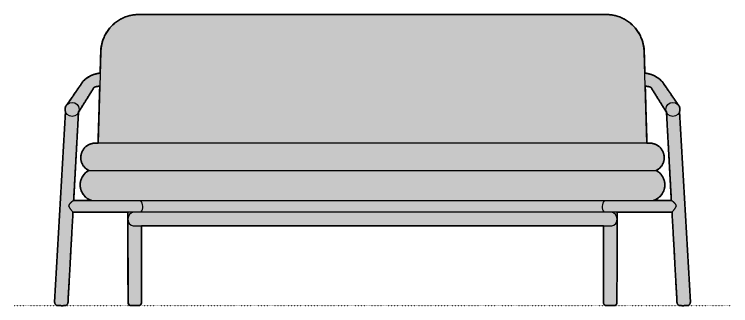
# Model space of a CAD drawing. Header units: millimetres. Extents: x 0 to 3819, y -1216 to 750.
# Drawn here: x 0 to 1844, y 0 to 749 of the extents above; entities that cross this region are included whole.
import ezdxf

# ---------------------------------------------------------------- set-up
doc = ezdxf.new("R2010")
doc.units = ezdxf.units.MM
doc.linetypes.add('Dots', pattern=[1, 0, -1])
doc.layers.add('Blocks', color=7, linetype='Continuous')
doc.layers.add('Blocks$Fill', color=7, linetype='Continuous', true_color=0xffffff)
for name, color, linetype, lineweight, true_color in [('Blocks$Inner', 7, 'Continuous', 25, 0x007f00), ('Blocks$Outline', 7, 'Continuous', 35, 0xff3f3f), ('Groud', 7, 'Dots', 25, 0x243775)]:
    doc.layers.add(name, color=color, linetype=linetype, lineweight=lineweight, true_color=true_color)

# ---------------------------------------------------------------- blocks, each defined once
blk = doc.blocks.new('For Now Sofa Front')
at = {"layer": 'Blocks$Fill'}
h = blk.add_hatch(color=256, dxfattribs=at)
h.paths.add_polyline_path([(103.8, 8.8), (103.8, 8.6), (103.8, 8.4), (103.8, 8.2), (103.8, 8.1), (103.9, 7.9), (103.9, 7.7), (103.9, 7.6), (103.9, 7.4), (104, 7.2), (104, 7), (104, 6.9), (104.1, 6.7), (104.1, 6.5), (104.2, 6.3), (104.2, 6.2), (104.3, 6), (104.3, 5.8), (104.4, 5.6), (104.5, 5.5), (104.5, 5.3), (104.6, 5.1), (104.7, 5), (104.8, 4.8), (104.9, 4.6), (104.9, 4.5), (105, 4.3), (105.1, 4.1), (105.2, 4), (105.3, 3.8), (105.4, 3.7), (105.5, 3.5), (105.7, 3.4), (105.8, 3.2), (105.9, 3.1), (106, 2.9), (106.1, 2.8), (106.3, 2.7), (106.4, 2.5), (106.5, 2.4), (106.7, 2.3), (106.8, 2.1), (106.9, 2), (107.1, 1.9), (107.2, 1.8), (107.4, 1.7), (107.5, 1.6), (107.7, 1.5), (107.8, 1.4), (108, 1.3), (108.1, 1.2), (108.3, 1.1), (108.4, 1), (108.6, 0.9), (108.7, 0.8), (108.9, 0.7), (109.1, 0.7), (109.2, 0.6), (109.4, 0.5), (109.5, 0.4), (109.7, 0.4), (109.9, 0.3), (110, 0.3), (110.2, 0.2), (110.3, 0.2), (120.6, -0.1), (130.9, 0), (131.1, 0), (131.2, 0.1), (131.4, 0.1), (131.6, 0.2), (131.8, 0.2), (131.9, 0.3), (132.1, 0.3), (132.3, 0.4), (132.5, 0.4), (132.6, 0.5), (132.8, 0.6), (133, 0.7), (133.2, 0.7), (133.3, 0.8), (133.5, 0.9), (133.7, 1), (133.8, 1.1), (134, 1.2), (134.2, 1.3), (134.3, 1.4), (134.5, 1.5), (134.6, 1.6), (134.8, 1.8), (135, 1.9), (135.1, 2), (135.3, 2.1), (135.4, 2.3), (135.6, 2.4), (135.7, 2.6), (135.8, 2.7), (136, 2.8), (136.1, 3), (136.2, 3.1), (136.3, 3.3), (136.5, 3.5), (136.6, 3.6), (136.7, 3.8), (136.8, 4), (136.9, 4.1), (137, 4.3), (137.1, 4.5), (137.2, 4.6), (137.3, 4.8), (137.4, 5), (137.5, 5.2), (137.5, 5.3), (137.6, 5.5), (137.7, 5.7), (137.7, 5.9), (137.8, 6.1), (137.9, 6.3), (137.9, 6.4), (138, 6.6), (138, 6.8), (138, 7), (138.1, 7.2), (138.1, 7.4), (138.1, 7.5), (138.1, 7.7), (138.2, 7.9), (138.2, 8.1), (138.2, 8.3), (138.2, 8.4), (138.2, 8.6), (151, 240.5), (292.3, 240.5), (292.4, 223.8), (292.3, 223.2), (292.3, 222.7), (292.3, 222.2), (292.3, 221.7), (292.4, 221.2), (292.7, 7), (292.7, 6.9), (292.7, 6.7), (292.8, 6.6), (292.8, 6.4), (292.8, 6.2), (292.9, 6.1), (292.9, 5.9), (292.9, 5.7), (293, 5.6), (293, 5.4), (293.1, 5.2), (293.2, 5.1), (293.2, 4.9), (293.3, 4.8), (293.4, 4.6), (293.4, 4.4), (293.5, 4.3), (293.6, 4.1), (293.7, 4), (293.8, 3.8), (293.9, 3.6), (294, 3.5), (294.1, 3.3), (294.2, 3.2), (294.3, 3), (294.4, 2.9), (294.5, 2.8), (294.7, 2.6), (294.8, 2.5), (294.9, 2.4), (295.1, 2.2), (295.2, 2.1), (295.3, 2), (295.5, 1.9), (295.6, 1.7), (295.8, 1.6), (295.9, 1.5), (296.1, 1.4), (296.2, 1.3), (296.4, 1.2), (296.5, 1.1), (296.7, 1), (296.8, 0.9), (297, 0.8), (297.2, 0.8), (297.3, 0.7), (297.5, 0.6), (297.6, 0.6), (297.8, 0.5), (298, 0.4), (298.2, 0.4), (298.3, 0.3), (298.5, 0.3), (298.7, 0.2), (298.8, 0.2), (299, 0.2), (299.2, 0.1), (299.3, 0.1), (299.5, 0.1), (299.7, 0), (299.8, 0), (300, 0), (300.2, 0), (300.3, 0), (319.8, 0), (320, 0), (320.1, 0), (320.3, 0), (320.5, 0), (320.6, 0.1), (320.8, 0.1), (321, 0.1), (321.1, 0.2), (321.3, 0.2), (321.5, 0.2), (321.6, 0.3), (321.8, 0.3), (322, 0.4), (322.1, 0.4), (322.3, 0.5), (322.5, 0.6), (322.6, 0.6), (322.8, 0.7), (323, 0.8), (323.1, 0.8), (323.3, 0.9), (323.5, 1), (323.6, 1.1), (323.8, 1.2), (323.9, 1.3), (324.1, 1.4), (324.2, 1.5), (324.4, 1.6), (324.5, 1.7), (324.7, 1.9), (324.8, 2), (324.9, 2.1), (325.1, 2.2), (325.2, 2.4), (325.3, 2.5), (325.5, 2.6), (325.6, 2.8), (325.7, 2.9), (325.8, 3), (325.9, 3.2), (326, 3.3), (326.1, 3.5), (326.2, 3.6), (326.3, 3.8), (326.4, 4), (326.5, 4.1), (326.6, 4.3), (326.7, 4.4), (326.8, 4.6), (326.8, 4.8), (326.9, 4.9), (327, 5.1), (327, 5.2), (327.1, 5.4), (327.1, 5.6), (327.2, 5.7), (327.2, 5.9), (327.3, 6.1), (327.3, 6.2), (327.3, 6.4), (327.4, 6.6), (327.4, 6.7), (327.4, 6.9), (327.4, 7), (327.1, 204.9), (1516.9, 204.9), (1516.6, 7), (1516.6, 6.9), (1516.6, 6.7), (1516.6, 6.6), (1516.7, 6.4), (1516.7, 6.2), (1516.7, 6.1), (1516.8, 5.9), (1516.8, 5.7), (1516.9, 5.6), (1516.9, 5.4), (1517, 5.2), (1517, 5.1), (1517.1, 4.9), (1517.2, 4.8), (1517.3, 4.6), (1517.3, 4.4), (1517.4, 4.3), (1517.5, 4.1), (1517.6, 4), (1517.7, 3.8), (1517.8, 3.6), (1517.9, 3.5), (1518, 3.3), (1518.1, 3.2), (1518.2, 3), (1518.3, 2.9), (1518.4, 2.8), (1518.6, 2.6), (1518.7, 2.5), (1518.8, 2.4), (1518.9, 2.2), (1519.1, 2.1), (1519.2, 2), (1519.3, 1.9), (1519.5, 1.7), (1519.6, 1.6), (1519.8, 1.5), (1519.9, 1.4), (1520.1, 1.3), (1520.2, 1.2), (1520.4, 1.1), (1520.6, 1), (1520.7, 0.9), (1520.9, 0.8), (1521, 0.8), (1521.2, 0.7), (1521.4, 0.6), (1521.5, 0.6), (1521.7, 0.5), (1521.9, 0.4), (1522, 0.4), (1522.2, 0.3), (1522.4, 0.3), (1522.5, 0.2), (1522.7, 0.2), (1522.9, 0.2), (1523, 0.1), (1523.2, 0.1), (1523.4, 0.1), (1523.5, 0), (1523.7, 0), (1523.9, 0), (1524, 0), (1524.2, 0), (1543.7, 0), (1543.9, 0), (1544, 0), (1544.2, 0), (1544.3, 0), (1544.5, 0.1), (1544.7, 0.1), (1544.8, 0.1), (1545, 0.2), (1545.2, 0.2), (1545.4, 0.2), (1545.5, 0.3), (1545.7, 0.3), (1545.9, 0.4), (1546, 0.4), (1546.2, 0.5), (1546.4, 0.6), (1546.5, 0.6), (1546.7, 0.7), (1546.9, 0.8), (1547, 0.8), (1547.2, 0.9), (1547.3, 1), (1547.5, 1.1), (1547.7, 1.2), (1547.8, 1.3), (1548, 1.4), (1548.1, 1.5), (1548.3, 1.6), (1548.4, 1.7), (1548.5, 1.9), (1548.7, 2), (1548.8, 2.1), (1549, 2.2), (1549.1, 2.4), (1549.2, 2.5), (1549.3, 2.6), (1549.5, 2.8), (1549.6, 2.9), (1549.7, 3), (1549.8, 3.2), (1549.9, 3.3), (1550, 3.5), (1550.1, 3.6), (1550.2, 3.8), (1550.3, 4), (1550.4, 4.1), (1550.5, 4.3), (1550.6, 4.4), (1550.6, 4.6), (1550.7, 4.8), (1550.8, 4.9), (1550.8, 5.1), (1550.9, 5.2), (1551, 5.4), (1551, 5.6), (1551.1, 5.7), (1551.1, 5.9), (1551.2, 6.1), (1551.2, 6.2), (1551.2, 6.4), (1551.3, 6.6), (1551.3, 6.7), (1551.3, 6.9), (1551.3, 7), (1551.6, 221.2), (1551.7, 221.7), (1551.7, 222.2), (1551.7, 222.7), (1551.7, 223.2), (1551.6, 223.8), (1551.7, 240.5), (1693, 240.5), (1705.8, 8.6), (1705.8, 8.4), (1705.8, 8.3), (1705.8, 8.1), (1705.8, 7.9), (1705.9, 7.7), (1705.9, 7.5), (1705.9, 7.4), (1705.9, 7.2), (1706, 7), (1706, 6.8), (1706.1, 6.6), (1706.1, 6.4), (1706.2, 6.3), (1706.2, 6.1), (1706.3, 5.9), (1706.3, 5.7), (1706.4, 5.5), (1706.5, 5.3), (1706.6, 5.2), (1706.6, 5), (1706.7, 4.8), (1706.8, 4.6), (1706.9, 4.5), (1707, 4.3), (1707.1, 4.1), (1707.2, 4), (1707.3, 3.8), (1707.4, 3.6), (1707.5, 3.5), (1707.7, 3.3), (1707.8, 3.1), (1707.9, 3), (1708, 2.8), (1708.2, 2.7), (1708.3, 2.6), (1708.5, 2.4), (1708.6, 2.3), (1708.7, 2.1), (1708.9, 2), (1709, 1.9), (1709.2, 1.8), (1709.4, 1.6), (1709.5, 1.5), (1709.7, 1.4), (1709.8, 1.3), (1710, 1.2), (1710.2, 1.1), (1710.3, 1), (1710.5, 0.9), (1710.7, 0.8), (1710.9, 0.7), (1711, 0.7), (1711.2, 0.6), (1711.4, 0.5), (1711.5, 0.4), (1711.7, 0.4), (1711.9, 0.3), (1712.1, 0.3), (1712.3, 0.2), (1712.4, 0.2), (1712.6, 0.1), (1712.8, 0.1), (1713, 0), (1713.1, 0), (1723.4, -0.1), (1733.7, 0.2), (1733.8, 0.2), (1734, 0.3), (1734.1, 0.3), (1734.3, 0.4), (1734.5, 0.4), (1734.6, 0.5), (1734.8, 0.6), (1735, 0.7), (1735.1, 0.7), (1735.3, 0.8), (1735.4, 0.9), (1735.6, 1), (1735.7, 1.1), (1735.9, 1.2), (1736.1, 1.3), (1736.2, 1.4), (1736.4, 1.5), (1736.5, 1.6), (1736.7, 1.7), (1736.8, 1.8), (1736.9, 1.9), (1737.1, 2), (1737.2, 2.1), (1737.4, 2.3), (1737.5, 2.4), (1737.6, 2.5), (1737.8, 2.7), (1737.9, 2.8), (1738, 2.9), (1738.1, 3.1), (1738.2, 3.2), (1738.4, 3.4), (1738.5, 3.5), (1738.6, 3.7), (1738.7, 3.8), (1738.8, 4), (1738.9, 4.1), (1739, 4.3), (1739.1, 4.5), (1739.2, 4.6), (1739.2, 4.8), (1739.3, 5), (1739.4, 5.1), (1739.5, 5.3), (1739.5, 5.5), (1739.6, 5.6), (1739.7, 5.8), (1739.7, 6), (1739.8, 6.2), (1739.8, 6.3), (1739.9, 6.5), (1739.9, 6.7), (1740, 6.9), (1740, 7), (1740, 7.2), (1740.1, 7.4), (1740.1, 7.6), (1740.1, 7.7), (1740.1, 7.9), (1740.2, 8.1), (1740.2, 8.2), (1740.2, 8.4), (1740.2, 8.6), (1740.2, 8.8), (1712.6, 499.5), (1712.7, 499.8), (1712.8, 500.2), (1712.9, 500.5), (1712.9, 500.9), (1713, 501.2), (1713.1, 501.5), (1713.1, 501.9), (1713.2, 502.2), (1713.2, 502.6), (1713.3, 502.9), (1713.3, 503.2), (1713.3, 503.6), (1713.4, 503.9), (1713.4, 504.2), (1713.4, 504.6), (1713.4, 504.9), (1713.4, 505.3), (1713.4, 505.7), (1713.4, 506.1), (1713.3, 506.5), (1713.3, 506.9), (1713.2, 507.3), (1713.2, 507.7), (1713.1, 508.1), (1713, 508.5), (1712.9, 508.9), (1712.8, 509.3), (1712.7, 509.7), (1712.6, 510.1), (1712.5, 510.5), (1712.4, 510.9), (1712.2, 511.3), (1712, 511.7), (1711.9, 512.1), (1711.7, 512.5), (1711.5, 512.9), (1711.3, 513.3), (1711.1, 513.7), (1710.9, 514.1), (1710.6, 514.5), (1710.4, 514.9), (1710.1, 515.2), (1709.9, 515.6), (1709.6, 516), (1709.3, 516.3), (1709, 516.7), (1708.7, 517), (1708.4, 517.3), (1667.3, 576.9), (1666.3, 578), (1665.2, 579.1), (1664.1, 580.2), (1662.9, 581.2), (1661.7, 582.2), (1660.5, 583.2), (1659.3, 584.2), (1658.1, 585.1), (1656.8, 586.1), (1655.5, 586.9), (1654.1, 587.8), (1652.8, 588.6), (1651.4, 589.4), (1650, 590.2), (1648.6, 590.9), (1647.2, 591.6), (1645.8, 592.3), (1644.3, 592.9), (1642.9, 593.5), (1641.4, 594.1), (1639.9, 594.6), (1638.4, 595.1), (1636.9, 595.6), (1635.4, 596), (1633.8, 596.4), (1632.3, 596.7), (1630.8, 597), (1629.3, 597.3), (1627.7, 597.5), (1626.2, 597.7), (1624.7, 597.9), (1623.1, 598), (1621.5, 653.2), (1621.4, 655.3), (1621.3, 657.5), (1621.1, 659.7), (1620.9, 661.9), (1620.6, 664.1), (1620.3, 666.4), (1619.9, 668.6), (1619.4, 670.9), (1618.9, 673.1), (1618.4, 675.4), (1617.8, 677.6), (1617.1, 679.9), (1616.4, 682.1), (1615.6, 684.4), (1614.7, 686.6), (1613.8, 688.9), (1612.8, 691.1), (1611.8, 693.3), (1610.7, 695.5), (1609.6, 697.6), (1608.4, 699.8), (1607.1, 701.9), (1605.8, 704), (1604.4, 706.1), (1603, 708.1), (1601.5, 710.1), (1600, 712.1), (1598.4, 714), (1596.7, 715.9), (1595.1, 717.8), (1593.3, 719.6), (1591.5, 721.4), (1589.7, 723.1), (1587.8, 724.8), (1585.9, 726.4), (1584, 728), (1582, 729.5), (1579.9, 731), (1577.9, 732.4), (1575.8, 733.7), (1573.7, 735), (1571.5, 736.3), (1569.4, 737.5), (1567.2, 738.6), (1565, 739.7), (1562.7, 740.7), (1560.5, 741.6), (1558.3, 742.5), (1556, 743.4), (1553.7, 744.1), (1551.4, 744.8), (1549.2, 745.5), (1546.9, 746.1), (1544.6, 746.6), (1542.3, 747.1), (1540.1, 747.5), (1537.8, 747.9), (1535.6, 748.2), (1533.3, 748.4), (1531.1, 748.6), (1528.9, 748.8), (1526.7, 748.9), (1524.5, 749), (1522.3, 749), (922, 749), (321.7, 749), (319.5, 749), (317.3, 748.9), (315.1, 748.8), (312.9, 748.6), (310.7, 748.4), (308.4, 748.2), (306.2, 747.9), (303.9, 747.5), (301.7, 747.1), (299.4, 746.6), (297.1, 746.1), (294.8, 745.5), (292.6, 744.8), (290.3, 744.1), (288, 743.4), (285.8, 742.5), (283.5, 741.6), (281.3, 740.7), (279, 739.7), (276.8, 738.6), (274.6, 737.5), (272.5, 736.3), (270.3, 735), (268.2, 733.7), (266.1, 732.4), (264.1, 731), (262, 729.5), (260.1, 728), (258.1, 726.4), (256.2, 724.8), (254.3, 723.1), (252.5, 721.4), (250.7, 719.6), (249, 717.8), (247.3, 715.9), (245.6, 714), (244, 712.1), (242.5, 710.1), (241, 708.1), (239.6, 706.1), (238.2, 704), (236.9, 701.9), (235.6, 699.8), (234.4, 697.6), (233.3, 695.5), (232.2, 693.3), (231.2, 691.1), (230.2, 688.9), (229.3, 686.6), (228.4, 684.4), (227.7, 682.1), (226.9, 679.9), (226.2, 677.6), (225.6, 675.4), (225.1, 673.1), (224.6, 670.9), (224.1, 668.6), (223.7, 666.4), (223.4, 664.1), (223.1, 661.9), (222.9, 659.7), (222.7, 657.5), (222.6, 655.3), (222.5, 653.2), (220.9, 598), (219.4, 597.9), (217.8, 597.7), (216.3, 597.5), (214.8, 597.3), (213.2, 597), (211.7, 596.7), (210.2, 596.4), (208.6, 596), (207.1, 595.6), (205.6, 595.1), (204.1, 594.6), (202.6, 594.1), (201.1, 593.5), (199.7, 592.9), (198.2, 592.3), (196.8, 591.6), (195.4, 590.9), (194, 590.2), (192.6, 589.4), (191.2, 588.6), (189.9, 587.8), (188.5, 586.9), (187.2, 586.1), (186, 585.1), (184.7, 584.2), (183.5, 583.2), (182.3, 582.2), (181.1, 581.2), (179.9, 580.2), (178.8, 579.1), (177.7, 578), (176.7, 576.9), (135.6, 517.3), (135.3, 517), (135, 516.7), (134.7, 516.3), (134.4, 516), (134.1, 515.6), (133.9, 515.2), (133.6, 514.9), (133.4, 514.5), (133.1, 514.1), (132.9, 513.7), (132.7, 513.3), (132.5, 512.9), (132.3, 512.5), (132.1, 512.1), (132, 511.7), (131.8, 511.3), (131.7, 510.9), (131.5, 510.5), (131.4, 510.1), (131.3, 509.7), (131.2, 509.3), (131.1, 508.9), (131, 508.5), (130.9, 508.1), (130.8, 507.7), (130.8, 507.3), (130.7, 506.9), (130.7, 506.5), (130.7, 506.1), (130.6, 505.7), (130.6, 505.3), (130.6, 504.9), (130.6, 504.6), (130.6, 504.2), (130.6, 503.9), (130.7, 503.6), (130.7, 503.2), (130.7, 502.9), (130.8, 502.6), (130.8, 502.2), (130.9, 501.9), (130.9, 501.5), (131, 501.2), (131.1, 500.9), (131.1, 500.5), (131.2, 500.2), (131.3, 499.8), (131.4, 499.5)], flags=0)
h.paths.add_polyline_path([(1652.6, 347.8), (1653.3, 348.1), (1653.9, 348.4), (1654.5, 348.8), (1655.2, 349.2), (1655.8, 349.6), (1656.4, 350), (1657, 350.4), (1657.6, 350.8), (1658.2, 351.3), (1658.8, 351.7), (1659.4, 352.2), (1660, 352.7), (1660.6, 353.2), (1661.1, 353.7), (1661.7, 354.2), (1662.3, 354.8), (1662.8, 355.4), (1663.3, 355.9), (1663.8, 356.5), (1664.4, 357.1), (1664.9, 357.7), (1665.3, 358.3), (1665.8, 359), (1666.3, 359.6), (1666.7, 360.3), (1667.2, 360.9), (1667.6, 361.6), (1668, 362.3), (1668.4, 363), (1668.8, 363.7), (1669.1, 364.4), (1669.5, 365.1), (1669.8, 365.9), (1670.1, 366.6), (1670.4, 367.3), (1670.7, 368.1), (1671, 368.8), (1671.2, 369.6), (1671.4, 370.4), (1671.7, 371.1), (1671.9, 371.9), (1672, 372.7), (1672.2, 373.4), (1672.4, 374.2), (1672.5, 375), (1672.6, 375.8), (1672.7, 376.5), (1672.8, 377.3), (1672.9, 378.1), (1672.9, 378.8), (1672.9, 379.6), (1673, 380.4), (1673, 381.1), (1673, 381.9), (1672.9, 382.6), (1672.9, 383.4), (1672.8, 384.1), (1672.7, 384.9), (1672.7, 385.6), (1672.6, 386.3), (1672.4, 387.1), (1672.3, 387.8), (1672.2, 388.5), (1672, 389.2), (1671.9, 389.9), (1671.7, 390.6), (1671.5, 391.3), (1671.3, 392), (1671, 392.7), (1670.8, 393.4), (1670.5, 394.1), (1670.3, 394.8), (1670, 395.5), (1669.7, 396.2), (1669.4, 396.9), (1669, 397.5), (1668.7, 398.2), (1668.3, 398.9), (1667.9, 399.6), (1667.5, 400.2), (1667.1, 400.9), (1666.7, 401.5), (1666.3, 402.2), (1665.8, 402.8), (1665.3, 403.5), (1664.8, 404.1), (1664.3, 404.7), (1663.8, 405.3), (1663.3, 405.9), (1662.8, 406.5), (1662.2, 407), (1661.6, 407.6), (1661.1, 408.2), (1660.5, 408.7), (1659.9, 409.2), (1659.2, 409.7), (1658.6, 410.2), (1658, 410.7), (1657.3, 411.2), (1656.7, 411.6), (1656, 412.1), (1655.3, 412.5), (1654.7, 412.9), (1654, 413.3), (1653.3, 413.7), (1652.6, 414.1), (1651.9, 414.4), (1651.2, 414.7), (1650.4, 415.1), (1649.7, 415.4), (1649, 415.6), (1648.3, 415.9), (1647.5, 416.2), (1646.8, 416.4), (1646, 416.6), (1645.3, 416.8), (1644.6, 417), (1643.8, 417.2), (1643.1, 417.3), (1642.4, 417.5), (1641.6, 417.6), (1640.9, 417.7), (1640.1, 417.8), (1639.4, 417.9), (1638.7, 417.9), (1638, 418), (1637.2, 418), (1636.5, 418), (1628.5, 418), (1624.1, 564.7), (1626.9, 564.4), (1629.6, 564), (1632.4, 563.6), (1635.1, 563), (1635.3, 563), (1635.5, 563), (1635.6, 562.9), (1635.8, 562.8), (1636, 562.8), (1636.2, 562.7), (1636.4, 562.6), (1636.6, 562.6), (1636.8, 562.5), (1636.9, 562.4), (1637.1, 562.3), (1637.3, 562.2), (1637.5, 562.1), (1637.7, 562), (1637.8, 561.9), (1638, 561.8), (1638.2, 561.7), (1638.3, 561.5), (1638.5, 561.4), (1638.6, 561.3), (1638.8, 561.1), (1638.9, 561), (1639.1, 560.9), (1639.2, 560.7), (1639.3, 560.6), (1639.5, 560.4), (1639.6, 560.3), (1639.7, 560.1), (1639.9, 559.9), (1640, 559.8), (1640.1, 559.6), (1640.2, 559.5), (1678.8, 497.7), (1691, 276.1), (1691.3, 270.6), (1645.7, 270.6), (1647.1, 271.1), (1648.4, 271.6), (1649.8, 272.2), (1650.5, 272.6), (1651.1, 272.9), (1651.8, 273.2), (1652.5, 273.6), (1653.1, 274), (1653.8, 274.3), (1654.4, 274.7), (1655.1, 275.1), (1655.7, 275.6), (1656.4, 276), (1657, 276.4), (1657.6, 276.9), (1658.2, 277.4), (1658.8, 277.9), (1659.4, 278.4), (1660, 278.9), (1660.6, 279.4), (1661.2, 279.9), (1661.7, 280.5), (1662.3, 281), (1662.8, 281.6), (1663.4, 282.1), (1663.9, 282.7), (1664.4, 283.3), (1664.9, 283.9), (1665.4, 284.5), (1665.9, 285.2), (1666.3, 285.8), (1666.8, 286.4), (1667.2, 287.1), (1667.7, 287.7), (1668.1, 288.4), (1668.5, 289.1), (1668.9, 289.7), (1669.3, 290.4), (1669.6, 291.1), (1670, 291.8), (1670.3, 292.5), (1670.7, 293.2), (1671, 293.9), (1671.3, 294.6), (1671.6, 295.3), (1671.8, 296.1), (1672.1, 296.8), (1672.3, 297.5), (1672.6, 298.2), (1672.8, 298.9), (1673, 299.7), (1673.2, 300.4), (1673.3, 301.1), (1673.5, 301.9), (1673.7, 302.6), (1673.9, 304), (1674.1, 305.5), (1674.3, 306.9), (1674.4, 308.4), (1674.4, 309.9), (1674.4, 311.3), (1674.4, 312.1), (1674.4, 312.8), (1674.4, 313.6), (1674.3, 314.3), (1674.2, 315.1), (1674.1, 315.8), (1674, 316.6), (1673.9, 317.3), (1673.8, 318.1), (1673.7, 318.8), (1673.5, 319.6), (1673.3, 320.3), (1673.2, 321.1), (1673, 321.9), (1672.7, 322.6), (1672.5, 323.3), (1672.3, 324.1), (1672, 324.8), (1671.8, 325.6), (1671.5, 326.3), (1671.2, 327), (1670.9, 327.7), (1670.6, 328.5), (1670.2, 329.2), (1669.9, 329.9), (1669.5, 330.6), (1669.1, 331.3), (1668.8, 331.9), (1668.4, 332.6), (1667.9, 333.3), (1667.5, 333.9), (1667.1, 334.6), (1666.6, 335.2), (1666.2, 335.9), (1665.7, 336.5), (1665.2, 337.1), (1664.7, 337.7), (1664.2, 338.3), (1663.7, 338.9), (1663.2, 339.5), (1662.7, 340), (1662.1, 340.6), (1661.6, 341.1), (1661, 341.6), (1660.5, 342.2), (1659.9, 342.7), (1659.3, 343.2), (1658.7, 343.6), (1658.2, 344.1), (1657.6, 344.6), (1657, 345), (1656.4, 345.4), (1655.1, 346.3), (1653.9, 347)], flags=0)
h.paths.add_polyline_path([(215.5, 418), (207.5, 418), (206.8, 418), (206, 418), (205.3, 417.9), (204.6, 417.9), (203.9, 417.8), (203.1, 417.7), (202.4, 417.6), (201.7, 417.5), (200.9, 417.3), (200.2, 417.2), (199.4, 417), (198.7, 416.8), (198, 416.6), (197.2, 416.4), (196.5, 416.2), (195.8, 415.9), (195, 415.6), (194.3, 415.4), (193.6, 415.1), (192.9, 414.7), (192.1, 414.4), (191.4, 414.1), (190.7, 413.7), (190, 413.3), (189.3, 412.9), (188.7, 412.5), (188, 412.1), (187.3, 411.6), (186.7, 411.2), (186, 410.7), (185.4, 410.2), (184.8, 409.7), (184.2, 409.2), (183.5, 408.7), (183, 408.2), (182.4, 407.6), (181.8, 407), (181.3, 406.5), (180.7, 405.9), (180.2, 405.3), (179.7, 404.7), (179.2, 404.1), (178.7, 403.5), (178.2, 402.8), (177.8, 402.2), (177.3, 401.5), (176.9, 400.9), (176.5, 400.2), (176.1, 399.6), (175.7, 398.9), (175.3, 398.2), (175, 397.5), (174.6, 396.9), (174.3, 396.2), (174, 395.5), (173.7, 394.8), (173.5, 394.1), (173.2, 393.4), (173, 392.7), (172.7, 392), (172.5, 391.3), (172.3, 390.6), (172.1, 389.9), (172, 389.2), (171.8, 388.5), (171.7, 387.8), (171.6, 387.1), (171.4, 386.3), (171.3, 385.6), (171.3, 384.9), (171.2, 384.1), (171.1, 383.4), (171.1, 382.6), (171.1, 381.9), (171, 381.1), (171, 380.4), (171.1, 379.6), (171.1, 378.8), (171.2, 378.1), (171.2, 377.3), (171.3, 376.5), (171.4, 375.8), (171.5, 375), (171.7, 374.2), (171.8, 373.4), (172, 372.7), (172.2, 371.9), (172.4, 371.1), (172.6, 370.4), (172.8, 369.6), (173.1, 368.8), (173.3, 368.1), (173.6, 367.3), (173.9, 366.6), (174.2, 365.9), (174.5, 365.1), (174.9, 364.4), (175.3, 363.7), (175.6, 363), (176, 362.3), (176.4, 361.6), (176.9, 360.9), (177.3, 360.3), (177.7, 359.6), (178.2, 359), (178.7, 358.3), (179.2, 357.7), (179.7, 357.1), (180.2, 356.5), (180.7, 355.9), (181.2, 355.4), (181.8, 354.8), (182.3, 354.2), (182.9, 353.7), (183.4, 353.2), (184, 352.7), (184.6, 352.2), (185.2, 351.7), (185.8, 351.3), (186.4, 350.8), (187, 350.4), (187.6, 350), (188.2, 349.6), (188.8, 349.2), (189.5, 348.8), (190.1, 348.4), (190.7, 348.1), (191.4, 347.8), (190.1, 347), (188.9, 346.3), (187.6, 345.4), (187, 345), (186.4, 344.6), (185.8, 344.1), (185.3, 343.6), (184.7, 343.2), (184.1, 342.7), (183.5, 342.2), (183, 341.6), (182.4, 341.1), (181.9, 340.6), (181.3, 340), (180.8, 339.5), (180.3, 338.9), (179.8, 338.3), (179.3, 337.7), (178.8, 337.1), (178.3, 336.5), (177.8, 335.9), (177.4, 335.2), (176.9, 334.6), (176.5, 333.9), (176.1, 333.3), (175.7, 332.6), (175.3, 331.9), (174.9, 331.3), (174.5, 330.6), (174.1, 329.9), (173.8, 329.2), (173.4, 328.5), (173.1, 327.7), (172.8, 327), (172.5, 326.3), (172.2, 325.6), (172, 324.8), (171.7, 324.1), (171.5, 323.3), (171.3, 322.6), (171, 321.9), (170.9, 321.1), (170.7, 320.3), (170.5, 319.6), (170.3, 318.8), (170.2, 318.1), (170.1, 317.3), (170, 316.6), (169.9, 315.8), (169.8, 315.1), (169.7, 314.3), (169.7, 313.6), (169.6, 312.8), (169.6, 312.1), (169.6, 311.3), (169.6, 309.9), (169.6, 308.4), (169.7, 306.9), (169.9, 305.5), (170.1, 304), (170.3, 302.6), (170.5, 301.9), (170.7, 301.1), (170.8, 300.4), (171, 299.7), (171.2, 298.9), (171.4, 298.2), (171.7, 297.5), (171.9, 296.8), (172.2, 296.1), (172.5, 295.3), (172.7, 294.6), (173, 293.9), (173.4, 293.2), (173.7, 292.5), (174, 291.8), (174.4, 291.1), (174.7, 290.4), (175.1, 289.7), (175.5, 289.1), (175.9, 288.4), (176.3, 287.7), (176.8, 287.1), (177.2, 286.4), (177.7, 285.8), (178.1, 285.2), (178.6, 284.5), (179.1, 283.9), (179.6, 283.3), (180.1, 282.7), (180.6, 282.1), (181.2, 281.6), (181.7, 281), (182.3, 280.5), (182.8, 279.9), (183.4, 279.4), (184, 278.9), (184.6, 278.4), (185.2, 277.9), (185.8, 277.4), (186.4, 276.9), (187, 276.4), (187.7, 276), (188.3, 275.6), (188.9, 275.1), (189.6, 274.7), (190.2, 274.3), (190.9, 274), (191.5, 273.6), (192.2, 273.2), (192.9, 272.9), (193.5, 272.6), (194.2, 272.2), (195.6, 271.6), (196.9, 271.1), (198.3, 270.6), (152.7, 270.6), (165.2, 497.7), (203.8, 559.5), (203.9, 559.6), (204, 559.8), (204.2, 559.9), (204.3, 560.1), (204.4, 560.3), (204.5, 560.4), (204.7, 560.6), (204.8, 560.7), (204.9, 560.9), (205.1, 561), (205.2, 561.1), (205.4, 561.3), (205.5, 561.4), (205.7, 561.5), (205.9, 561.7), (206, 561.8), (206.2, 561.9), (206.4, 562), (206.5, 562.1), (206.7, 562.2), (206.9, 562.3), (207.1, 562.4), (207.2, 562.5), (207.4, 562.6), (207.6, 562.6), (207.8, 562.7), (208, 562.8), (208.2, 562.8), (208.4, 562.9), (208.6, 563), (208.7, 563), (208.9, 563), (211.7, 563.6), (214.4, 564), (217.1, 564.4), (219.9, 564.7)], flags=0)
at = {"layer": 'Blocks$Inner'}
for p, q in [((1628.5, 418), (1621.5, 653.2)), ((176.7, 576.9), (135.6, 517.3)), ((1667.3, 576.9), (1708.4, 517.3)), ((131.4, 499.5), (103.8, 8.8)), ((292.3, 240.5), (292.7, 7)), ((1551.7, 240.5), (1551.3, 7)), ((327.4, 7), (327.1, 204.9)), ((1516.6, 7), (1516.9, 204.9)), ((300.3, 0), (319.8, 0)), ((1543.7, 0), (1524.2, 0))]:
    blk.add_line(p, q, dxfattribs=at)
for points in [[(1522.3, 749), (922, 749), (321.7, 749)], [(222.5, 653.2), (215.5, 418)], [(203.8, 559.5), (165.2, 497.7), (153, 276.1), (152.7, 270.6)], [(1691.3, 270.6), (1691, 276.1), (1678.8, 497.7), (1640.2, 559.5)], [(1740.2, 8.8), (1712.6, 499.5)], [(1636.5, 418), (922, 418), (207.5, 418)], [(191.4, 347.8), (922, 347.8), (1652.6, 347.8)], [(152.7, 270.6), (922, 270.6), (1691.3, 270.6)], [(1693, 240.5), (922, 240.5), (151, 240.5)], [(306.3, 204.9), (922, 204.9), (1537.7, 204.9)]]:
    blk.add_lwpolyline(points, dxfattribs=at)
for centre in [(148.7, 504.9), (1695.3, 504.9)]:
    blk.add_circle(centre, 18.1, dxfattribs=at)
for centre, radius, start, end in [((320.7, 650.7), 98.2, 89.4557, 178.5593), ((1523.3, 650.7), 98.2, 1.4407, 90.5443), ((225.9, 530.7), 67.5, 94.2636, 136.8159), ((210.6, 555.2), 8, 102.0828, 148.0031), ((228.1, 473.5), 91.5, 95.144, 102.0828), ((1615.9, 473.5), 91.5, 77.9172, 84.856), ((1633.4, 555.2), 8, 31.9969, 77.9172), ((208.2, 380.9), 37.2, 91.1088, 243.0766), ((1635.8, 380.9), 37.2, 296.9234, 88.8912), ((211.9, 310.7), 42.4, 119.0088, 251.2324), ((306.7, 254.9), 24, 322.8913, 40.8795), ((1537.3, 254.9), 24, 139.1205, 217.1087), ((310.4, 222.6), 18.1, 98.7284, 256.9344), ((1533.6, 222.6), 18.1, 283.0656, 81.2716), ((300.6, 7.9), 7.94, 186.4464, 268.1601), ((319.6, 7.9), 7.94, 271.8399, 353.5536)]:
    blk.add_arc(centre, radius, start, end, dxfattribs=at)
at = {"layer": 'Blocks$Inner', "extrusion": (0, 0, -1)}
for centre, radius, start, end in [((-1618.1, 530.7), 67.5, 94.2636, 136.8159), ((-1632.1, 310.7), 42.4, 119.0088, 251.2324), ((-1524.5, 7.9), 7.94, 271.8399, 353.5536), ((-1543.4, 7.9), 7.94, 186.4464, 268.1601)]:
    blk.add_arc(centre, radius, start, end, dxfattribs=at)
at = {"layer": 'Blocks$Inner'}
for points, weights in [([(140.4, 256.4), (143.5, 266.1), (152.7, 270.6)], [1, 0.920264784993, 1]), ([(1691.3, 270.6), (1700.5, 266.1), (1703.6, 256.4)], [1, 0.920264784993, 1]), ([(151, 240.5), (144.4, 247.6), (140.4, 256.4)], [1, 0.987518435355, 1]), ([(1703.6, 256.4), (1699.6, 247.6), (1693, 240.5)], [1, 0.987518435355, 1]), ([(103.8, 8.8), (103.9, 2), (110.3, 0.2)], [1, 0.802195361169, 1]), ([(110.3, 0.2), (120.6, -0.3), (130.9, 0)], [1, 0.999426576025, 1]), ([(130.9, 0), (138.1, 1.3), (138.2, 8.6)], [1, 0.769137519999, 1]), ([(1705.8, 8.6), (1705.9, 1.3), (1713.1, 0)], [1, 0.769137519999, 1]), ([(1713.1, 0), (1723.4, -0.3), (1733.7, 0.2)], [1, 0.999426576025, 1]), ([(1733.7, 0.2), (1740.1, 2), (1740.2, 8.8)], [1, 0.802195361171, 1])]:
    blk.add_rational_spline(points, weights, degree=2, dxfattribs=at)
for points in [[(138.2, 8.6), (151, 240.5)], [(1693, 240.5), (1705.8, 8.6)]]:
    blk.add_open_spline(points, degree=1, dxfattribs=at)
at = {"layer": 'Blocks$Outline'}
for points in [[(131.4, 499.5), (103.8, 8.8)], [(1740.2, 8.8), (1712.6, 499.5)], [(151, 240.5), (292.3, 240.5)], [(1551.7, 240.5), (1693, 240.5)]]:
    blk.add_lwpolyline(points, dxfattribs=at)
for points, weights, knots in [([(1623.1, 598), (1622.3, 625.6), (1621.5, 653.2), (1619.1, 749.9), (1522.3, 749), (1222.2, 749), (922, 749), (621.8, 749), (321.7, 749), (225, 749.9), (222.5, 653.2), (221.7, 625.6), (220.9, 598)], [1, 1, 1, 0.712616785777, 1, 1, 1, 1, 1, 0.712616785777, 1, 1, 1], [180.07126, 180.07126, 180.07126, 235.246773, 235.246773, 388.033175, 388.033175, 988.367229, 988.367229, 1588.701284, 1588.701284, 1741.487685, 1741.487685, 1796.663198, 1796.663198, 1796.663198]), ([(220.9, 598), (194.7, 596.1), (176.7, 576.9), (156.1, 547.1), (135.6, 517.3)], [1, 0.931842306822, 1, 1, 1], [0, 0, 0, 50.155005, 50.155005, 122.512384, 122.512384, 122.512384]), ([(1708.4, 517.3), (1687.9, 547.1), (1667.3, 576.9), (1649.3, 596.1), (1623.1, 598)], [1, 1, 1, 0.931842306822, 1], [-72.357379, -72.357379, -72.357379, 0, 0, 50.155005, 50.155005, 50.155005]), ([(152.7, 270.6), (152.8, 273.4), (153, 276.1), (159.1, 386.9), (165.2, 497.7), (184.5, 528.6), (203.8, 559.5), (205.6, 562.3), (208.9, 563), (214.4, 564.2), (219.9, 564.7)], [1, 1, 1, 1, 1, 1, 1, 0.920776514807, 1, 0.998167262583, 1], [-317.762494, -317.762494, -317.762494, -312.267562, -312.267562, -90.364219, -90.364219, -17.497784, -17.497784, -11.086105, -11.086105, 0, 0, 0]), ([(1624.1, 564.7), (1629.6, 564.2), (1635.1, 563), (1638.4, 562.3), (1640.2, 559.5), (1659.5, 528.6), (1678.8, 497.7), (1684.9, 386.9), (1691, 276.1), (1691.2, 273.4), (1691.3, 270.6)], [1, 0.998167262583, 1, 0.920776514806, 1, 1, 1, 1, 1, 1, 1], [-317.762494, -317.762494, -317.762494, -306.676388, -306.676388, -300.26471, -300.26471, -227.398274, -227.398274, -5.494932, -5.494932, 0, 0, 0]), ([(135.6, 517.3), (130.6, 512.1), (130.6, 504.9), (130.6, 502.1), (131.4, 499.5)], [0.8536806946, 0.857871172444, 1, 0.940602813223, 0.905296493495], [42.954637, 42.954637, 42.954637, 56.715456, 56.715456, 62.466253, 62.466253, 62.466253]), ([(215.5, 418), (211.5, 418), (207.5, 418), (178.5, 417.5), (172, 389.2), (165.5, 360.9), (191.4, 347.8)], [1, 1, 1, 0.788097401516, 1, 0.788097401516, 1], [1519.548738, 1519.548738, 1519.548738, 1527.599081, 1527.599081, 1576.876166, 1576.876166, 1626.153251, 1626.153251, 1626.153251]), ([(1652.6, 347.8), (1678.5, 360.9), (1672, 389.2), (1665.5, 417.5), (1636.5, 418), (1632.5, 418), (1628.5, 418)], [1, 0.788097401516, 1, 0.788097401516, 1, 1, 1], [0, 0, 0, 49.277085, 49.277085, 98.554171, 98.554171, 106.604513, 106.604513, 106.604513]), ([(191.4, 347.8), (167.3, 334.4), (169.7, 306.9), (172.2, 279.5), (198.3, 270.6)], [1, 0.838138718765, 1, 0.838138718765, 1], [0, 0, 0, 48.874913, 48.874913, 97.749826, 97.749826, 97.749826]), ([(1645.7, 270.6), (1671.8, 279.5), (1674.3, 306.9), (1676.7, 334.4), (1652.6, 347.8)], [1, 0.838138718765, 1, 0.838138718765, 1], [-3185.159688, -3185.159688, -3185.159688, -3136.284775, -3136.284775, -3087.409862, -3087.409862, -3087.409862]), ([(103.8, 8.8), (103.9, 2), (110.3, 0.2), (120.6, -0.3), (130.9, 0), (138.1, 1.3), (138.2, 8.6), (144.6, 124.5), (151, 240.5)], [1, 0.802195361169, 1, 0.999426576025, 1, 0.769137519999, 1, 1, 1], [0, 0, 0, 11.572636, 11.572636, 32.111098, 32.111098, 44.368773, 44.368773, 276.57592, 276.57592, 276.57592]), ([(1693, 240.5), (1699.4, 124.5), (1705.8, 8.6), (1705.9, 1.3), (1713.1, 0), (1723.4, -0.3), (1733.7, 0.2), (1740.1, 2), (1740.2, 8.8)], [1, 1, 1, 0.769137519999, 1, 0.999426576025, 1, 0.802195361171, 1], [1892.271525, 1892.271525, 1892.271525, 2124.478672, 2124.478672, 2136.736347, 2136.736347, 2157.274809, 2157.274809, 2168.847445, 2168.847445, 2168.847445]), ([(292.4, 223.8), (292.3, 223.5), (292.3, 223.2), (292.3, 222.2), (292.4, 221.2)], [0.988541633747, 0.994119791571, 1, 0.980327185024, 0.964035230807], [24.382275, 24.382275, 24.382275, 25.025009, 25.025009, 27.175339, 27.175339, 27.175339]), ([(1551.6, 221.2), (1551.7, 222.2), (1551.7, 223.2), (1551.7, 223.5), (1551.6, 223.8)], [0.964035230808, 0.980327185024, 1, 0.99411979157, 0.988541633746], [1304.237192, 1304.237192, 1304.237192, 1306.387521, 1306.387521, 1307.030255, 1307.030255, 1307.030255]), ([(292.4, 221.2), (292.5, 114.1), (292.7, 7), (293.5, 0.2), (300.3, 0), (310.1, 0), (319.8, 0), (326.7, 0.2), (327.4, 7), (327.3, 106), (327.1, 204.9)], [1, 1, 1, 0.756346412379, 1, 1, 1, 0.756346412379, 1, 1, 1], [19.250205, 19.250205, 19.250205, 233.425536, 233.425536, 244.75233, 244.75233, 264.241762, 264.241762, 275.568556, 275.568556, 473.421109, 473.421109, 473.421109]), ([(1516.9, 204.9), (1516.7, 106), (1516.6, 7), (1517.3, 0.2), (1524.2, 0), (1533.9, 0), (1543.7, 0), (1550.6, 0.2), (1551.3, 7), (1551.5, 114.1), (1551.6, 221.2)], [1, 1, 1, 0.756346412379, 1, 1, 1, 0.756346412379, 1, 1, 1], [-473.421109, -473.421109, -473.421109, -275.568556, -275.568556, -264.241762, -264.241762, -244.75233, -244.75233, -233.425536, -233.425536, -19.250205, -19.250205, -19.250205])]:
    blk.add_rational_spline(points, weights, degree=2, knots=knots, dxfattribs=at)
for points in [[(219.9, 564.7), (217.7, 491.4), (215.5, 418)], [(1628.5, 418), (1626.3, 491.4), (1624.1, 564.7)], [(198.3, 270.6), (175.5, 270.6), (152.7, 270.6)], [(1691.3, 270.6), (1668.5, 270.6), (1645.7, 270.6)], [(292.3, 240.5), (292.4, 232.2), (292.4, 223.8)], [(1551.6, 223.8), (1551.7, 232.2), (1551.7, 240.5)]]:
    blk.add_open_spline(points, degree=2, dxfattribs=at)
for points, weights in [([(1713.4, 504.9), (1713.4, 512.1), (1708.4, 517.3)], [1, 0.857871172444, 0.8536806946]), ([(1712.6, 499.5), (1713.4, 502.1), (1713.4, 504.9)], [0.905296493495, 0.940602813223, 1])]:
    blk.add_rational_spline(points, weights, degree=2, dxfattribs=at)
blk.add_open_spline([(327.1, 204.9), (624.6, 204.9), (922, 204.9), (1219.4, 204.9), (1516.9, 204.9)], degree=2, knots=[70.826194, 70.826194, 70.826194, 665.706265, 665.706265, 1260.586337, 1260.586337, 1260.586337], dxfattribs=at)

msp = doc.modelspace()

# ---------------------------------------------------------------- linework, layer by layer
at = {"layer": 'Groud'}
msp.add_lwpolyline([(0, 0), (1844, 0)], dxfattribs=at)

# ---------------------------------------------------------------- block references
at = {"layer": 'Blocks'}
msp.add_blockref('For Now Sofa Front', (0, 0), dxfattribs=at)

doc.saveas('drawing.dxf')
